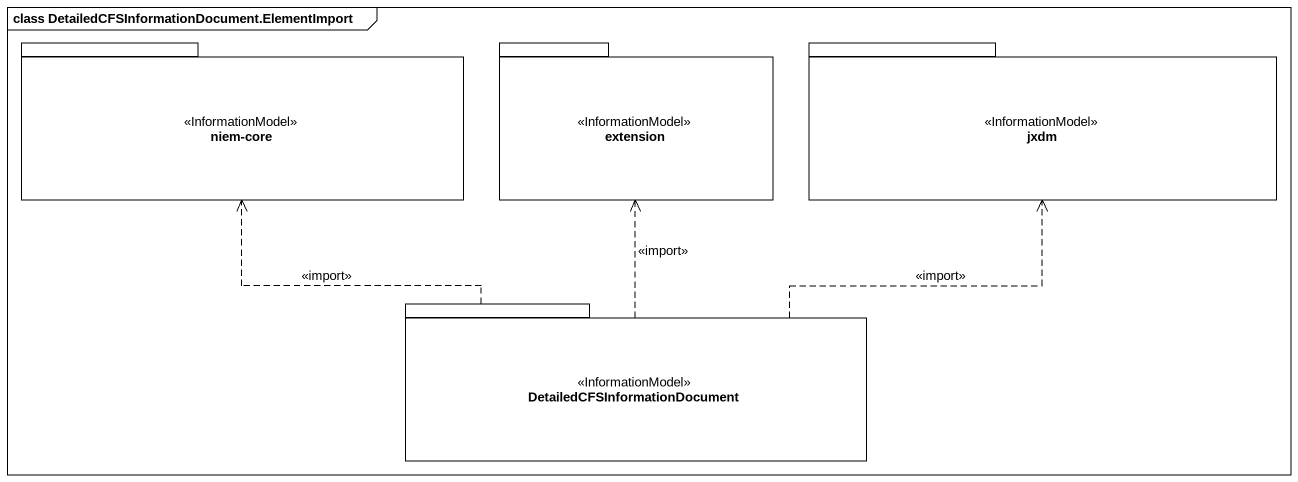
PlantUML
@startuml
mainframe class DetailedCFSInformationDocument.ElementImport
package "niem-core" as niem_core <<InformationModel>> {
}
package extension <<InformationModel>> {
}
package jxdm <<InformationModel>> {
}
package "DetailedCFSInformationDocument" as DetailedCFSInformationDocume <<InformationModel>> {
}
DetailedCFSInformationDocume .up.> niem_core : <<import>>
DetailedCFSInformationDocume .up.> extension : <<import>>
DetailedCFSInformationDocume .up.> jxdm : <<import>>
@enduml
